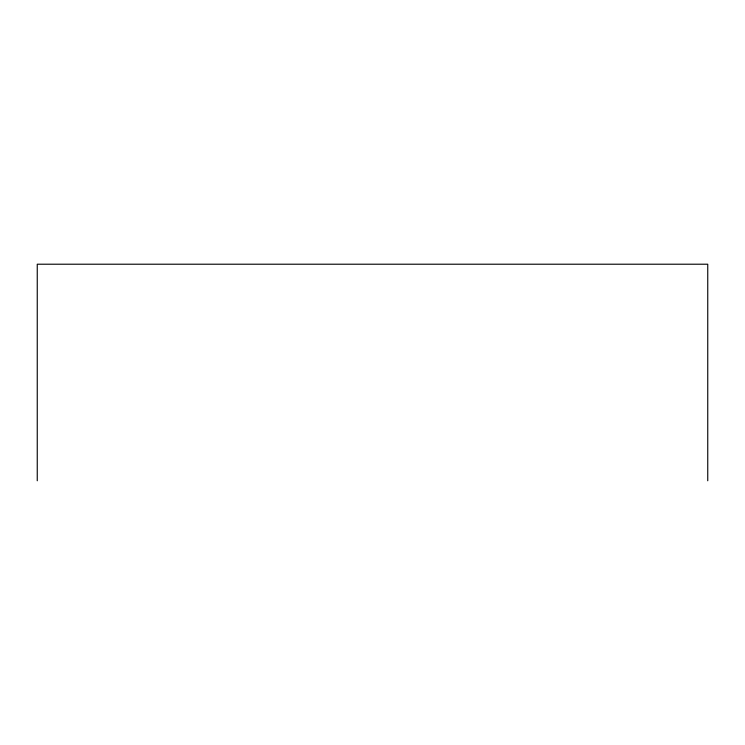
<?xml version="1.0" encoding="UTF-8"?>
<svg xmlns="http://www.w3.org/2000/svg" width="745" height="745" viewBox="0 0 745 745"><rect width="100%" height="100%" fill="white"/><g stroke="black" fill="none" stroke-linecap="round" stroke-linejoin="round"><path stroke-width="1.12" d="M707.75 480.786L707.75 264.214L37.25 264.214L37.25 480.786"/></g></svg>
